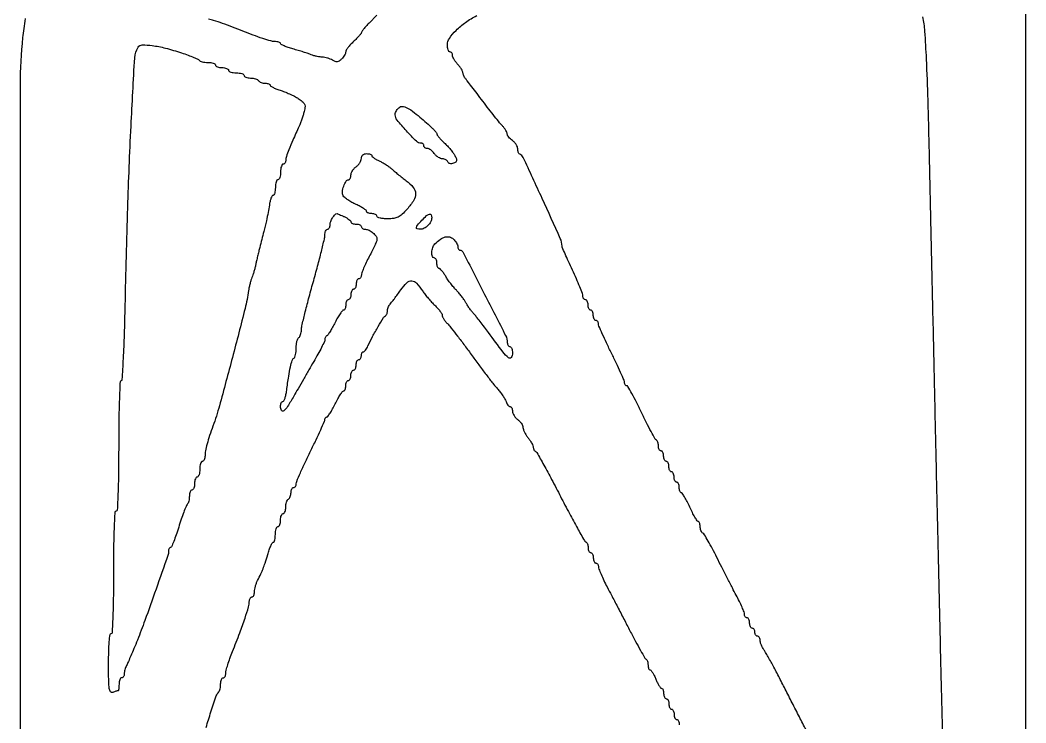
# Model space of a CAD drawing. Extents: x 57 to 443, y 375 to 2700.
# Drawn here: x 57.1 to 443, y 2063.7 to 2333.2 of the extents above; entities that cross this region are included whole.
import ezdxf

# ---------------------------------------------------------------- set-up
doc = ezdxf.new("R2010")
doc.units = 0

msp = doc.modelspace()

# ---------------------------------------------------------------- linework, layer by layer
for points in [[(58.962374, 2333.765625, 0.003987), (58.438486, 2329.965314, 0.005291), (58.026143, 2326.5, 0.026974), (57.051506, 2308.440691, 0.000008), (57.077585, 1547.715496, 0.000005), (57.123212, 784.070736, 0.04049)], [(403.321046, 2334.5, -0.035573), (404.114917, 2328.942405, -0.006033), (404.743696, 2318.243464, -0.004677), (405.328318, 2302.570416, -0.001373), (405.934631, 2278.5, -0.000023), (406.458092, 2255.125535, -0.000011), (407.135154, 2224.8, -0.000011), (407.844528, 2192.965819, -0.000015), (408.477381, 2164.5, 0.000172), (409.105348, 2136.647074, 0.000138), (409.799174, 2106.696875, 0.00014), (410.455571, 2079.026302, 0.000358), (410.950565, 2059, -0.000331), (412.290341, 2004.91311, -0.002647)], [(193.873148, 2335.163889), (190.936574, 2332.091046, 0.009194), (189.811542, 2330.869614, 0.013135), (188.862619, 2329.742283, 0.009033), (188.121216, 2328.777764, 0.160682), (188, 2328.410311, -0.17181), (187.872846, 2328.051193, -0.010221), (187.11875, 2327.157777, -0.014419), (186.149332, 2326.117831, -0.010073), (185, 2325, 0.01921), (183.851368, 2323.841267, 0.023956), (182.88125, 2322.677039, 0.023277), (182.175993, 2321.646727, 0.139318), (182, 2321.027362, -0.097069), (181.890227, 2320.467246, -0.034306), (181.528794, 2319.729689, -0.03251), (181.009764, 2318.953211, -0.032804), (180.395896, 2318.253039, -0.043195), (179.495049, 2317.49571, -0.123222), (178.736276, 2317.203573, -0.125361), (177.937445, 2317.305662, -0.045461), (176.909465, 2317.824467, 0.03899), (176.045185, 2318.274757, 0.026491), (175.002407, 2318.654687, 0.026754), (173.949961, 2318.915511, 0.047395), (173.060622, 2319, -0.035637), (172.143128, 2319.065476, -0.0178), (170.997011, 2319.271763, -0.017575), (169.820209, 2319.570776, -0.024733), (168.797053, 2319.925152, 0.014818), (167.597852, 2320.36731, 0.004661), (165.779447, 2320.958407, 0.004652), (163.737029, 2321.580509, 0.005139), (161.75, 2322.143467, -0.014355), (159.929637, 2322.695641, -0.022157), (158.395312, 2323.286384, -0.018097), (157.222353, 2323.850128, -0.278531), (157, 2324.218315, 0.254272), (156.836705, 2324.518658, 0.063015), (156.314205, 2324.77038, 0.049052), (155.559726, 2324.943114, 0.031771), (154.665377, 2325, -0.071408), (153.251858, 2325.202907, -0.008035), (150.147906, 2326.167212, -0.009616), (146.475467, 2327.451921, -0.00767), (142.565158, 2328.973488, 0.005914), (138.577073, 2330.541464, 0.006467), (134.66952, 2331.967119, 0.006089), (131.298158, 2333.10207, 0.031787), (129.399781, 2333.584779, -0.02374)], [(358.94505, 2060.435578, -0.000733), (356.434297, 2065.311541, -0.000731), (353.654088, 2070.749855, -0.000816), (350.990541, 2076, 0.002895), (348.437612, 2080.980668, 0.003538), (345.990189, 2085.607846, 0.002966), (343.882604, 2089.470111, 0.025005), (342.837289, 2091.15437, -0.025074), (342.13408, 2092.287766, -0.024289), (341.539704, 2093.497736, -0.025042), (341.12301, 2094.611645, -0.077125), (341, 2095.40437, 0.060788), (340.925543, 2096.01454, 0.079411), (340.70625, 2096.531284, 0.097358), (340.3814, 2096.877247, 0.15696), (340, 2097, -0.148195), (339.618646, 2097.115568, -0.098894), (339.29375, 2097.440625, -0.082425), (339.074694, 2097.926543, -0.064853), (339, 2098.5, 0.064853), (338.925306, 2099.073457, 0.082425), (338.70625, 2099.559375, 0.098894), (338.381354, 2099.884432, 0.148195), (338, 2100, -0.191087), (337.618118, 2100.151477, -0.088204), (337.29375, 2100.5875, -0.068025), (337.073693, 2101.234582, -0.048028), (337, 2102, 0.048028), (336.926307, 2102.765418, 0.068025), (336.70625, 2103.4125, 0.088204), (336.381882, 2103.848523, 0.191087), (336, 2104, -0.138627), (335.618662, 2104.107799, -0.100089), (335.29375, 2104.410796, -0.085718), (335.074975, 2104.863978, -0.069797), (335, 2105.398454, 0.092625), (334.842657, 2106.240525, 0.009708), (334.078741, 2108.105004, 0.011763), (333.064814, 2110.305376, 0.00917), (331.863798, 2112.648454, -0.003202), (330.360403, 2115.497164, -0.001371), (328.386288, 2119.322158, -0.001356), (326.30453, 2123.410272, -0.001787), (324.429495, 2127.15038, 0.006363), (322.705376, 2130.512293, 0.009035), (321.080913, 2133.453185, 0.005691), (319.653144, 2135.867183, 0.118482), (319.065697, 2136.459397, -0.106246), (318.657155, 2136.851817, -0.051239), (318.313049, 2137.494723, -0.04755), (318.078993, 2138.267702, -0.049789), (318, 2139.059017, 0.036791), (317.945211, 2139.802612, 0.055311), (317.779688, 2140.430881, 0.07236), (317.537389, 2140.861441, 0.231246), (317.25, 2141.003557, -0.252497), (316.855014, 2141.219031, -0.010688), (315.985937, 2142.619605, -0.016166), (315.012383, 2144.394667, -0.010555), (314, 2146.5, 0.010555), (312.987617, 2148.605333, 0.016166), (312.014063, 2150.380395, 0.010688), (311.144986, 2151.780969, 0.252497), (310.75, 2151.996443, -0.235946), (310.46246, 2152.141838, -0.070374), (310.220312, 2152.586455, -0.053938), (310.054743, 2153.233754, -0.035676), (310, 2154, 0.048028), (309.926307, 2154.765418, 0.068025), (309.70625, 2155.4125, 0.088204), (309.381882, 2155.848523, 0.191087), (309, 2156, -0.191087), (308.618118, 2156.151477, -0.088204), (308.29375, 2156.5875, -0.068025), (308.073693, 2157.234582, -0.048028), (308, 2158, 0.048028), (307.926307, 2158.765418, 0.068025), (307.70625, 2159.4125, 0.088204), (307.381882, 2159.848523, 0.191087), (307, 2160, -0.191087), (306.618118, 2160.151477, -0.088204), (306.29375, 2160.5875, -0.068025), (306.073693, 2161.234582, -0.048028), (306, 2162, 0.048028), (305.926307, 2162.765418, 0.068025), (305.70625, 2163.4125, 0.088204), (305.381882, 2163.848523, 0.191087), (305, 2164, -0.191087), (304.618118, 2164.151477, -0.088204), (304.29375, 2164.5875, -0.068025), (304.073693, 2165.234582, -0.048028), (304, 2166, 0.048028), (303.926307, 2166.765418, 0.068025), (303.70625, 2167.4125, 0.088204), (303.381882, 2167.848523, 0.191087), (303, 2168, -0.184457), (302.61825, 2168.145793, -0.090315), (302.29375, 2168.563021, -0.070178), (302.073823, 2169.183242, -0.050201), (302, 2169.916667, 0.039274), (301.940364, 2170.674715, 0.046991), (301.762593, 2171.368229, 0.053613), (301.502305, 2171.90437, 0.156386), (301.191807, 2172.166667, -0.169942), (300.738232, 2172.57083, -0.003165), (299.185744, 2175.413021, -0.007377), (297.428626, 2178.797552, -0.00482), (295.497567, 2182.75, 0.005994), (293.566457, 2186.679131, 0.009526), (291.810103, 2189.989062, 0.003946), (290.253186, 2192.741406, 0.268194), (289.805759, 2193, -0.151796), (289.496784, 2193.096015, -0.096248), (289.230496, 2193.367188, -0.079667), (289.04706, 2193.772058, -0.062465), (288.978907, 2194.25, 0.097044), (288.799038, 2195.092427, 0.003638), (287.501456, 2198.068839, 0.006457), (285.888033, 2201.574756, 0.004485), (283.978907, 2205.494983, -0.004661), (282.071311, 2209.415579, -0.006714), (280.462554, 2212.922601, -0.003798), (279.172043, 2215.899449, -0.100705), (279, 2216.744983, 0.07818), (278.924576, 2217.224411, 0.090421), (278.70625, 2217.631339, 0.100781), (278.381378, 2217.903382, 0.1247), (278, 2218, -0.191087), (277.618118, 2218.151477, -0.088204), (277.29375, 2218.5875, -0.068025), (277.073693, 2219.234582, -0.048028), (277, 2220, 0.048028), (276.926307, 2220.765418, 0.068025), (276.70625, 2221.4125, 0.088204), (276.381882, 2221.848523, 0.191087), (276, 2222, -0.191087), (275.618118, 2222.151477, -0.088204), (275.29375, 2222.5875, -0.068025), (275.073693, 2223.234582, -0.048028), (275, 2224, 0.048028), (274.926307, 2224.765418, 0.068025), (274.70625, 2225.4125, 0.088204), (274.381882, 2225.848523, 0.191087), (274, 2226, -0.138842), (273.618662, 2226.107973, -0.100068), (273.29375, 2226.411457, -0.085644), (273.074969, 2226.865365, -0.06968), (273, 2227.400706, 0.090141), (272.834867, 2228.309234, 0.005416), (271.825, 2230.909639, 0.007976), (270.532228, 2233.991316, 0.005798), (269, 2237.379061, -0.002214), (267.466892, 2240.705049, -0.003424), (266.175, 2243.592955, -0.0011), (265.080323, 2246.100631, -0.102708), (265, 2246.487532, 0.106246), (264.351344, 2249.505683, 0.001857), (257.383709, 2264.814848, 0.001203), (250.140962, 2280.473626, 0.181736), (248.754383, 2281.833333, -0.146735), (248.464725, 2282.081024, -0.054059), (248.2216, 2282.566923, -0.047729), (248.055745, 2283.189041, -0.041312), (248, 2283.862574, 0.094722), (247.855857, 2284.616617, 0.047473), (247.4125, 2285.483755, 0.044795), (246.765149, 2286.32297, 0.049967), (246, 2287, -0.032893), (245.234606, 2287.632073, -0.036577), (244.5875, 2288.338459, -0.039468), (244.135096, 2289.014704, -0.128378), (244, 2289.532198, 0.108552), (243.878832, 2290.083731, 0.027839), (243.448022, 2290.894969, 0.027016), (242.840153, 2291.787578, 0.024541), (242.120926, 2292.639826, -0.016801), (241.06873, 2293.848187, -0.00281), (239.142058, 2296.244396, -0.003076), (236.909402, 2299.089096, -0.002724), (234.618798, 2302.078388, 0.000654), (232.392347, 2305.009006, 0.000862), (230.354391, 2307.674691, 0.00062), (228.639212, 2309.904441, 0.008395), (227.997872, 2310.707794, -0.038359), (227.615928, 2311.249839, -0.031635), (227.293125, 2311.879229, -0.032739), (227.070624, 2312.497983, -0.07005), (227, 2312.999607, 0.11258), (226.873353, 2313.554955, 0.026476), (226.4125, 2314.395803, 0.025958), (225.765556, 2315.328947, 0.022981), (225, 2316.230375, -0.027562), (224.234554, 2317.148584, -0.028874), (223.5875, 2318.131751, -0.030131), (223.132703, 2319.04033, -0.101307), (223, 2319.688561, 0.07466), (222.92476, 2320.189641, 0.088576), (222.70625, 2320.614765, 0.100668), (222.381353, 2320.898958, 0.130232), (222, 2321, -0.243666), (221.61632, 2321.198781, -0.067704), (221.29375, 2321.819045, -0.052062), (221.072895, 2322.720254, -0.034088), (221, 2323.788238, -0.154845), (221.770744, 2326.217326, -0.043983), (224.361834, 2329.278579, -0.040457), (228.01622, 2332.354174, -0.036264), (232.25, 2334.928076, 0.022298)], [(128.424094, 2061.936932, -0.007363), (130.266341, 2067.944215, -0.00546), (132.306048, 2074.033722, -0.113298), (133.322489, 2075.655822, 0.111372), (133.584078, 2076.069773, 0.03011), (133.800981, 2076.819731, 0.028921), (133.950126, 2077.723729, 0.026427), (134, 2078.666667, -0.040942), (134.073276, 2079.560048, -0.060377), (134.29375, 2080.314583, -0.079389), (134.617456, 2080.827094, -0.215499), (135, 2081, 0.175694), (135.381604, 2081.138362, 0.092881), (135.70625, 2081.531801, 0.07307), (135.925992, 2082.117766, 0.053275), (136, 2082.810386, -0.065714), (136.139872, 2083.870039, -0.009373), (136.749574, 2085.980608, -0.010525), (137.57473, 2088.462139, -0.008803), (138.551742, 2091.060386, 0.004137), (141.354509, 2098.308004, 0.009002), (143.358461, 2103.924375, 0.00912), (144.704149, 2108.17679, 0.072186), (145, 2110.215341, -0.054076), (145.074056, 2110.898084, -0.073795), (145.29375, 2111.475756, -0.093474), (145.618427, 2111.863467, -0.173522), (146, 2112, 0.192146), (146.381905, 2112.15239, 0.087854), (146.70625, 2112.591486, 0.067684), (146.926327, 2113.242941, 0.047692), (147, 2114.013569, -0.043999), (147.082143, 2114.94523, -0.022434), (147.339612, 2116.092603, -0.022103), (147.713331, 2117.260077, -0.030789), (148.156128, 2118.263569, 0.008006), (149.438073, 2120.843832, 0.018327), (150.300494, 2122.836555, 0.016524), (151.065422, 2125.007591, 0.005427), (152.050159, 2128.25, -0.014205), (152.638095, 2130.070335, -0.021852), (153.258974, 2131.604688, -0.017706), (153.846049, 2132.778929, -0.274545), (154.218315, 2133, 0.290404), (154.520566, 2133.191718, 0.046379), (154.77038, 2133.88125, 0.039139), (154.94338, 2134.850344, 0.02461), (155, 2136, -0.031626), (155.072766, 2137.149251, -0.048861), (155.29375, 2138.11875, -0.06271), (155.615738, 2138.790443, -0.254951), (156, 2139, 0.226478), (156.382936, 2139.182831, 0.074992), (156.70625, 2139.734375, 0.057076), (156.926884, 2140.542644, 0.038131), (157, 2141.5, -0.038131), (157.073116, 2142.457356, -0.057076), (157.29375, 2143.265625, -0.074992), (157.617064, 2143.817169, -0.226478), (158, 2144, 0.222681), (158.382793, 2144.179376, 0.076538), (158.70625, 2144.717039, 0.058208), (158.92683, 2145.50628, 0.039081), (159, 2146.440983, -0.037634), (159.073842, 2147.42066, -0.041396), (159.29375, 2148.346475, -0.045439), (159.615492, 2149.093337, -0.130646), (160, 2149.5, 0.111412), (160.383556, 2149.876024, 0.050262), (160.70625, 2150.50665, 0.046318), (160.925923, 2151.270704, 0.046881), (161, 2152.059017, -0.049547), (161.073784, 2152.801778, -0.069539), (161.29375, 2153.429836, -0.089706), (161.618213, 2153.852535, -0.186414), (162, 2154, 0.136412), (162.38134, 2154.106011, 0.100287), (162.70625, 2154.404, 0.086476), (162.924956, 2154.849723, 0.071029), (163, 2155.37532, -0.100031), (163.187829, 2156.304783, -0.003666), (164.615625, 2159.624968, -0.006561), (166.392733, 2163.535081, -0.004546), (168.5, 2167.910908, 0.003196), (170.607713, 2172.257602, 0.004811), (172.384375, 2176.076143, 0.00204), (173.855864, 2179.355512, 0.104807), (174, 2180.035588, -0.075956), (174.056478, 2180.40522, -0.087724), (174.220313, 2180.721271, -0.098452), (174.463929, 2180.935492, -0.126742), (174.75, 2181.015549, 0.237847), (175.147388, 2181.226362, 0.011796), (175.998428, 2182.490713, 0.016919), (176.95481, 2184.104364, 0.011216), (177.946775, 2186.015549, -0.012136), (178.942593, 2187.925549, -0.018235), (179.910758, 2189.535818, -0.013391), (180.774101, 2190.785446, -0.239275), (181.196775, 2191, 0.225839), (181.504339, 2191.146386, 0.075254), (181.764053, 2191.5875, 0.057266), (181.941264, 2192.234123, 0.038289), (182, 2193, -0.048028), (182.073693, 2193.765418, -0.068025), (182.29375, 2194.4125, -0.088204), (182.618118, 2194.848523, -0.191087), (183, 2195, 0.191087), (183.381882, 2195.151477, 0.088204), (183.70625, 2195.5875, 0.068025), (183.926307, 2196.234582, 0.048028), (184, 2197, -0.048028), (184.073693, 2197.765418, -0.068025), (184.29375, 2198.4125, -0.088204), (184.618118, 2198.848523, -0.191087), (185, 2199, 0.191087), (185.381882, 2199.151477, 0.088204), (185.70625, 2199.5875, 0.068025), (185.926307, 2200.234582, 0.048028), (186, 2201, -0.048028), (186.073693, 2201.765418, -0.068025), (186.29375, 2202.4125, -0.088204), (186.618118, 2202.848523, -0.191087), (187, 2203, 0.148195), (187.381354, 2203.115568, 0.098894), (187.70625, 2203.440625, 0.082425), (187.925306, 2203.926543, 0.064853), (188, 2204.5, -0.047993), (188.055283, 2205.074628, -0.06754), (188.220313, 2205.561667, -0.087188), (188.463544, 2205.891432, -0.189974), (188.75, 2206.007802, 0.188153), (189.105454, 2206.150749, 0.036021), (189.585652, 2206.671958, 0.033895), (190.087849, 2207.398679, 0.025518), (190.541582, 2208.257802, -0.01267), (192.325883, 2211.857252, -0.009921), (194.436559, 2215.671773, -0.004668), (196.518885, 2219.18878, -0.153352), (197.25, 2219.833333, 0.132063), (197.537529, 2220.066242, 0.057821), (197.779687, 2220.497294, 0.051577), (197.944407, 2221.042762, 0.047588), (198, 2221.62554, -0.057921), (198.075155, 2222.272137, -0.034838), (198.304475, 2223.010658, -0.034505), (198.639585, 2223.723027, -0.050178), (199.03651, 2224.292206, 0.014168), (199.615143, 2225.006447, 0.002462), (200.662759, 2226.391305, 0.002673), (201.875688, 2228.029389, 0.002392), (203.117154, 2229.742024, -0.042819), (205.481643, 2232.503895, -0.210726), (207.355385, 2233.213032, -0.19938), (209.212231, 2232.322542, -0.038142), (211.535253, 2229.290607, 0.021084), (212.433715, 2228.031277, 0.011089), (213.648853, 2226.540948, 0.011012), (214.963256, 2225.066964, 0.016636), (216.176869, 2223.84879, -0.019844), (217.257742, 2222.749853, -0.024479), (218.170705, 2221.640251, -0.024026), (218.832263, 2220.655376, -0.136704), (219, 2220.053336, 0.117854), (219.140851, 2219.46407, 0.026179), (219.660937, 2218.559074, 0.025807), (220.388715, 2217.55151, 0.02239), (221.25, 2216.573299, -0.024478), (222.51395, 2215.12562, -0.003634), (224.895313, 2212.066946, -0.004086), (227.654998, 2208.407153, -0.003507), (230.5, 2204.51257, 0.003536), (233.377883, 2200.573454, 0.00383), (236.236514, 2196.779318, 0.00361), (238.735087, 2193.563754, 0.018515), (240.198772, 2191.8429, -0.018989), (241.277298, 2190.572439, -0.017545), (242.286499, 2189.19064, -0.017852), (243.097582, 2187.897003, -0.054301), (243.51616, 2186.949084, 0.040744), (243.821688, 2186.203211, 0.050543), (244.227012, 2185.572543, 0.05907), (244.665552, 2185.138216, 0.167174), (245.067388, 2185, -0.183739), (245.4234, 2184.864602, -0.090535), (245.726045, 2184.477348, -0.070413), (245.931138, 2183.901587, -0.050444), (246, 2183.220759, 0.091287), (246.144747, 2182.434551, 0.047927), (246.5875, 2181.540724, 0.045499), (247.234851, 2180.683198, 0.052224), (248, 2180, -0.044836), (248.766833, 2179.335353, -0.042372), (249.419032, 2178.532713, -0.045308), (249.871284, 2177.718681, -0.100844), (250.022236, 2177.029241, 0.083942), (250.161498, 2176.272666, 0.026701), (250.612376, 2175.214839, 0.025806), (251.249918, 2174.069437, 0.02608), (252, 2173, -0.020073), (252.750181, 2171.957281, -0.022218), (253.387624, 2170.891667, -0.022286), (253.846644, 2169.941658, -0.096921), (253.977764, 2169.333333, 0.065231), (254.048619, 2168.862395, 0.060128), (254.239124, 2168.411458, 0.064087), (254.514716, 2168.0473, 0.104293), (254.836275, 2167.833333, -0.171849), (255.32768, 2167.402629, -0.001267), (258.000567, 2162.604167, -0.004566), (261.015165, 2157.040563, -0.002888), (264.433989, 2150.5, 0.003175), (267.85754, 2143.95953, 0.005007), (270.886801, 2138.395833, 0.001478), (273.570675, 2133.615184, 0.177429), (274.097714, 2133.166667, -0.150909), (274.443811, 2132.90168, -0.059174), (274.734953, 2132.368229, -0.051487), (274.933272, 2131.674641, -0.043933), (275, 2130.916667, 0.050201), (275.073823, 2130.183242, 0.070178), (275.29375, 2129.563021, 0.090315), (275.61825, 2129.145793, 0.184457), (276, 2129, -0.191087), (276.381882, 2128.848523, -0.088204), (276.70625, 2128.4125, -0.068025), (276.926307, 2127.765418, -0.048028), (277, 2127, 0.048028), (277.073693, 2126.234582, 0.068025), (277.29375, 2125.5875, 0.088204), (277.618118, 2125.151477, 0.191087), (278, 2125, -0.140389), (278.381338, 2124.890776, -0.09991), (278.70625, 2124.583772, -0.085113), (278.925078, 2124.124628, -0.068843), (279, 2123.583053, 0.09278), (279.161854, 2122.718319, 0.008855), (279.977251, 2120.722, 0.011054), (281.052737, 2118.361931, 0.0085), (282.326811, 2115.833053, -0.000783), (283.976352, 2112.680941, -0.000297), (286.269432, 2108.275959, -0.000294), (288.756713, 2103.4841, -0.00036), (291.076811, 2099, 0.004057), (293.20956, 2094.951632, 0.006239), (295.127251, 2091.486458, 0.002442), (296.816791, 2088.554864, 0.157498), (297.25, 2088.166667, -0.15923), (297.538485, 2087.906393, -0.049842), (297.779688, 2087.368229, -0.044078), (297.944732, 2086.674758, -0.036404), (298, 2085.916667, 0.040527), (298.05958, 2085.182799, 0.059899), (298.238923, 2084.563021, 0.078773), (298.502168, 2084.141781, 0.217073), (298.813354, 2084, -0.231074), (299.206081, 2083.808264, -0.026011), (299.791189, 2082.971875, -0.027303), (300.414732, 2081.840808, -0.018834), (301, 2080.5, 0.018834), (301.585268, 2079.159192, 0.027303), (302.208811, 2078.028125, 0.026011), (302.793919, 2077.191736, 0.231074), (303.186646, 2077, -0.223848), (303.498028, 2076.853242, -0.076066), (303.761077, 2076.4125, -0.057859), (303.940501, 2075.765855, -0.038787), (304, 2075, 0.048028), (304.073693, 2074.234582, 0.068025), (304.29375, 2073.5875, 0.088204), (304.618118, 2073.151477, 0.191087), (305, 2073, -0.191087), (305.381882, 2072.848523, -0.088204), (305.70625, 2072.4125, -0.068025), (305.926307, 2071.765418, -0.048028), (306, 2071, 0.048028), (306.073693, 2070.234582, 0.068025), (306.29375, 2069.5875, 0.088204), (306.618118, 2069.151477, 0.191087), (307, 2069, -0.191087), (307.381882, 2068.848523, -0.088204), (307.70625, 2068.4125, -0.068025), (307.926307, 2067.765418, -0.048028), (308, 2067, 0.048028), (308.073693, 2066.234582, 0.068025), (308.29375, 2065.5875, 0.088204), (308.618118, 2065.151477, 0.191087), (309, 2065, -0.191087), (309.381882, 2064.848523, -0.088204), (309.70625, 2064.4125, -0.068025), (309.926307, 2063.765418, -0.048028), (310, 2063, 0.035676)]]:
    msp.add_lwpolyline(points, format="xyb")
msp.add_lwpolyline([(443, 1537.5), (443, 2700)])
for points in [[(119, 2320.651538, -0.0083), (121.514797, 2319.774064, -0.012248), (123.688542, 2318.913872, -0.007539), (125.460257, 2318.13035, -0.182504), (125.833333, 2317.75194, 0.199768), (126.140657, 2317.460321, 0.034382), (126.925521, 2317.220882, 0.032794), (127.942025, 2317.05496, 0.024064), (129.083333, 2317, -0.032551), (130.200605, 2316.927186, -0.050076), (131.143229, 2316.70625, -0.064635), (131.794591, 2316.38403, -0.250638), (132, 2316, 0.226478), (132.182831, 2315.617064, 0.074992), (132.734375, 2315.29375, 0.057076), (133.542644, 2315.073116, 0.038131), (134.5, 2315, -0.038131), (135.457356, 2314.926884, -0.057076), (136.265625, 2314.70625, -0.074992), (136.817169, 2314.382936, -0.226478), (137, 2314, 0.254951), (137.209557, 2313.615738, 0.06271), (137.88125, 2313.29375, 0.048861), (138.850749, 2313.072766, 0.031626), (140, 2313, -0.031626), (141.149251, 2312.927234, -0.048861), (142.11875, 2312.70625, -0.06271), (142.790443, 2312.384262, -0.254951), (143, 2312, 0.222681), (143.179376, 2311.617207, 0.076538), (143.717039, 2311.29375, 0.058208), (144.50628, 2311.07317, 0.039081), (145.440983, 2311, -0.037634), (146.42066, 2310.926158, -0.041396), (147.346475, 2310.70625, -0.045439), (148.093337, 2310.384508, -0.130646), (148.5, 2310, 0.111412), (148.876024, 2309.616444, 0.050262), (149.50665, 2309.29375, 0.046318), (150.270704, 2309.074077, 0.046881), (151.059017, 2309, -0.037127), (151.802345, 2308.944728, -0.05586), (152.429836, 2308.777772, -0.073289), (152.858834, 2308.533301, -0.230589), (153, 2308.243479, 0.264047), (153.204956, 2307.882433, 0.020043), (154.228621, 2307.325735, 0.023443), (155.579809, 2306.736643, 0.015436), (157.18254, 2306.181593, -0.019955), (158.984527, 2305.539245, -0.014366), (160.942296, 2304.685873, -0.014547), (162.760348, 2303.764925, -0.03021), (164.108355, 2302.922845, -0.0292), (165.614932, 2301.711595, -0.124568), (166.249592, 2300.758346, -0.124795), (166.353831, 2299.618906, -0.029353), (165.940862, 2297.73473, -0.008571), (165.525171, 2296.349796, -0.006729), (165.028737, 2294.862702, -0.00681), (164.529524, 2293.492006, -0.016587), (164.114707, 2292.5, 0.003338), (161.708937, 2287.149605, 0.01019), (160.174971, 2283.475448, 0.012354), (159.223835, 2280.873166, 0.081608), (159, 2279.510898, -0.064363), (158.925334, 2278.933258, -0.082076), (158.70625, 2278.443826, -0.098738), (158.381358, 2278.116393, -0.149207), (158, 2278, 0.254951), (157.615738, 2277.790443, 0.06271), (157.29375, 2277.11875, 0.048861), (157.072766, 2276.149251, 0.031626), (157, 2275, -0.031626), (156.927234, 2273.850749, -0.048861), (156.70625, 2272.88125, -0.06271), (156.384262, 2272.209557, -0.254951), (156, 2272, 0.254951), (155.615738, 2271.790443, 0.06271), (155.29375, 2271.11875, 0.048861), (155.072766, 2270.149251, 0.031626), (155, 2269, -0.02824), (154.935027, 2267.850545, -0.044275), (154.737104, 2266.88125, -0.055182), (154.449834, 2266.202111, -0.271484), (154.105035, 2266, 0.272607), (153.726236, 2265.776893, 0.036163), (153.319158, 2264.898438, 0.033726), (152.952035, 2263.686872, 0.022019), (152.686466, 2262.25, -0.012763), (152.223886, 2259.459139, -0.00834), (151.554954, 2256.265287, -0.005825), (150.555156, 2252.085569, -0.00195), (148.999042, 2246, 0.003477), (148.605585, 2244.441471, 0.002303), (148.174539, 2242.646875, 0.002318), (147.771864, 2240.899439, 0.004506), (147.469433, 2239.5, -0.011912), (147.169445, 2238.205063, -0.008923), (146.779893, 2236.79375, -0.009032), (146.365198, 2235.477552, -0.020339), (145.992817, 2234.5, 0.02688), (145.634844, 2233.522026, 0.012127), (145.266599, 2232.20625, 0.011967), (144.94403, 2230.794953, 0.016), (144.723378, 2229.5, -0.028204), (143.380451, 2222.63457, -0.002029), (138.516394, 2203.868948, -0.002334), (133.537508, 2185.328002, -0.022105), (131.01949, 2177.5, 0.009461), (129.753714, 2173.881423, 0.014233), (128.800705, 2170.677443, 0.015983), (128.181304, 2168.0163, 0.04922), (128, 2166.179002, -0.043943), (127.926549, 2165.344865, -0.063734), (127.70625, 2164.640082, -0.083503), (127.382214, 2164.163246, -0.204612), (127, 2164, 0.254951), (126.615738, 2163.790443, 0.06271), (126.29375, 2163.11875, 0.048861), (126.072766, 2162.149251, 0.031626), (126, 2161, -0.031626), (125.927234, 2159.850749, -0.048861), (125.70625, 2158.88125, -0.06271), (125.384262, 2158.209557, -0.254951), (125, 2158, 0.226478), (124.617064, 2157.817169, 0.074992), (124.29375, 2157.265625, 0.057076), (124.073116, 2156.457356, 0.038131), (124, 2155.5, -0.038131), (123.926884, 2154.542644, -0.057076), (123.70625, 2153.734375, -0.074992), (123.382936, 2153.182831, -0.226478), (123, 2153, 0.213207), (122.61753, 2152.829143, 0.080277), (122.29375, 2152.324375, 0.061077), (122.073312, 2151.580586, 0.041555), (122, 2150.7, -0.032639), (121.937904, 2149.74976, -0.030787), (121.752544, 2148.796562, -0.032246), (121.481638, 2147.973811, -0.085931), (121.157597, 2147.45, 0.086457), (120.721919, 2146.744081, 0.005693), (119.855419, 2144.503971, 0.008112), (118.891193, 2141.790875, 0.005965), (117.907597, 2138.755006, -0.008251), (116.930577, 2135.785786, -0.013127), (115.986919, 2133.283634, -0.006974), (115.125953, 2131.252039, -0.29551), (114.75, 2131.005006, 0.185245), (114.463639, 2130.892944, 0.089191), (114.220313, 2130.575201, 0.069372), (114.055354, 2130.104535, 0.049686), (114, 2129.54887, -0.083804), (113.727763, 2127.936039, -0.000603), (109.195789, 2114.944508, -0.002496), (104.931593, 2102.95997, -0.009357), (102.07631, 2095.5, -0.002038), (100.717511, 2092.178648, -0.003558), (99.560646, 2089.438804, -0.004179), (98.60148, 2087.261815, -0.011807), (97.883329, 2085.763569, 0.029643), (97.545035, 2084.988017, 0.021669), (97.259478, 2084.092603, 0.022025), (97.062574, 2083.217578, 0.044353), (97, 2082.513569, -0.064244), (96.925341, 2081.934903, -0.081991), (96.70625, 2081.444611, -0.098698), (96.381359, 2081.116595, -0.149454), (96, 2081, 0.226478), (95.617064, 2080.817169, 0.074992), (95.29375, 2080.265625, 0.057076), (95.073116, 2079.457356, 0.038131), (95, 2078.5, -0.015728), (94.969846, 2077.54162, -0.025716), (94.87715, 2076.734375, -0.023489), (94.745772, 2076.126105, -0.340043), (94.581787, 2076, 0.065182), (94.333672, 2075.967516, 0.008575), (93.821775, 2075.821697, 0.009838), (93.218074, 2075.625425, 0.008099), (92.581787, 2075.393011, -0.343942), (91.760668, 2075.643534, -0.11787), (91.270996, 2076.878553, -0.032245), (91.046175, 2079.742044, -0.003471), (91, 2086.393011, -0.006735), (91.064555, 2091.184956, -0.014751), (91.271539, 2094.848253, -0.009934), (91.565603, 2097.617034, -0.377864), (92, 2098, 0.398323), (92.46311, 2098.438509, 0.003007), (92.739362, 2104.125, 0.007612), (92.93926, 2111.444352, 0.00302), (93, 2121.5, -0.00302), (93.06074, 2131.555648, -0.007612), (93.260638, 2138.875, -0.003007), (93.53689, 2144.561491, -0.398323), (94, 2145, 0.39943), (94.465039, 2145.442024, 0.002689), (94.74, 2151.5, 0.007172), (94.939484, 2159.280147, 0.002823), (95, 2170, -0.003223), (95.062966, 2179.768089, -0.005761), (95.258987, 2187.795837, -0.001386), (95.524051, 2194.640537, -0.402116), (95.898742, 2195, 0.398054), (96.274258, 2195.355237, 0.000975), (96.70591, 2203.410209, 0.004904), (97.093429, 2212.680386, 0.0029), (97.383183, 2223.75, -0.002724), (98.352107, 2261.271604, -0.004681), (99.622424, 2292.52127, -0.001742), (101.027865, 2318.778421, -0.129876), (102.338817, 2322.797976, -0.250767), (103.912029, 2323.669358, -0.035651), (107.726898, 2323.452246, -0.031256), (112.82083, 2322.469339, -0.016504)], [(214.25, 2292.690901, -0.013919), (215.303301, 2291.709202, -0.018997), (216.192187, 2290.764079, -0.016074), (216.861543, 2289.944108, -0.164579), (217, 2289.534861, 0.161305), (217.138089, 2289.11796, 0.014366), (217.832395, 2288.238781, 0.017575), (218.748291, 2287.220099, 0.012798), (219.833685, 2286.15121, -0.018194), (221.007257, 2284.970274, -0.014405), (222.190247, 2283.613497, -0.014643), (223.21564, 2282.289528, -0.034819), (223.876809, 2281.235163, -0.024305), (224.471276, 2279.978581, -0.143514), (224.549075, 2279.262365, -0.203371), (224.217335, 2278.753971, -0.056302), (223.353094, 2278.305253, -0.061985), (222.645692, 2278.130192, -0.089318), (222.003516, 2278.168367, -0.110312), (221.511607, 2278.410415, -0.143992), (221.226637, 2278.82009, 0.11466), (220.94996, 2279.271286, 0.069686), (220.450693, 2279.653401, 0.063984), (219.815165, 2279.911904, 0.06472), (219.137426, 2280, -0.094722), (218.383383, 2280.144143, -0.047473), (217.516245, 2280.5875, -0.044795), (216.67703, 2281.234851, -0.049967), (216, 2282, 0.038332), (215.353917, 2282.765268, 0.039803), (214.606151, 2283.4125, 0.043072), (213.871239, 2283.860855, 0.115942), (213.279241, 2284, -0.07663), (212.790518, 2284.075344, -0.089631), (212.375777, 2284.29375, -0.10076), (212.098521, 2284.618634, -0.127083), (212, 2285, 0.101724), (211.921552, 2285.3816, 0.098538), (211.69852, 2285.70625, 0.09729), (211.365406, 2285.923755, 0.096416), (210.973684, 2286, -0.195265), (209.122623, 2286.751549, -0.014873), (205.293609, 2290.702712, -0.015729), (201.723575, 2294.868821, -0.170896), (201, 2296.923994, -0.076509), (201.12735, 2297.751379, -0.055967), (201.50458, 2298.602363, -0.056016), (202.060632, 2299.34766, -0.077074), (202.717718, 2299.861903, -0.191471), (204.233322, 2300.062891, -0.077603), (206.185287, 2299.234359, -0.035464), (209.085595, 2297.132084, -0.006072)], [(192, 2281.244111, 0.211854), (192.16238, 2280.878075, 0.029351), (192.826072, 2280.34461, 0.029431), (193.735051, 2279.775341, 0.02099), (194.812159, 2279.24344, -0.022491), (196.030305, 2278.63734, -0.015078), (197.367487, 2277.841558, -0.015201), (198.61847, 2276.990525, -0.028777), (199.562159, 2276.21907, 0.011267), (200.560702, 2275.342715, 0.003956), (202.032322, 2274.128447, 0.003925), (203.672203, 2272.818236, 0.004587), (205.25, 2271.601052, -0.057167), (207.93034, 2269.042675, -0.167675), (208.822253, 2266.68887, -0.149404), (208.116305, 2264.104616, -0.04254), (205.575054, 2260.75, -0.022488), (203.607077, 2258.753903, -0.070777), (202.065074, 2257.684852, -0.080828), (200.403207, 2257.164247, -0.035584), (198.098257, 2257, -0.023025), (196.527617, 2257.072366, -0.036828), (195.203863, 2257.29375, -0.042354), (194.254411, 2257.612595, -0.298999), (194, 2258, 0.191087), (193.848523, 2258.381882, 0.088204), (193.4125, 2258.70625, 0.068025), (192.765418, 2258.926307, 0.048028), (192, 2259, -0.040497), (191.234224, 2259.062126, -0.059865), (190.5875, 2259.249137, -0.078729), (190.147927, 2259.523633, -0.217184), (190, 2259.848126, 0.229774), (189.79359, 2260.273569, 0.020919), (188.811129, 2260.98322, 0.023754), (187.503336, 2261.760443, 0.016273), (185.952781, 2262.521293, -0.021032), (184.341365, 2263.331119, -0.022712), (182.845741, 2264.254615, -0.022979), (181.643956, 2265.157884, -0.092793), (181.058954, 2265.859139, -0.155338), (180.750029, 2267.367679, -0.055936), (181.229401, 2269.531926, -0.056935), (182.130091, 2271.427965, -0.258959), (183.160515, 2272, 0.20022), (183.48128, 2272.133811, 0.085083), (183.753401, 2272.522652, 0.065113), (183.938276, 2273.098189, 0.045223), (184, 2273.779241, -0.091287), (184.144747, 2274.565449, -0.047927), (184.5875, 2275.459276, -0.045499), (185.234851, 2276.316802, -0.052224), (186, 2277, 0.052224), (186.765149, 2277.683198, 0.045499), (187.4125, 2278.540724, 0.047927), (187.855253, 2279.434551, 0.091287), (188, 2280.220759, -0.092492), (188.138119, 2280.961026, -0.119268), (188.531019, 2281.527595, -0.110654), (189.165611, 2281.879765, -0.071679), (190, 2282, -0.035971), (190.765981, 2281.944823, -0.054436), (191.4125, 2281.777958, -0.071241), (191.855554, 2281.533846, -0.235453)], [(181.452947, 2257.839485, -0.025457), (182.428258, 2257.333672, -0.034096), (183.251803, 2256.773273, -0.036304), (183.841252, 2256.236952, -0.192314), (184, 2255.839485, 0.218815), (184.147651, 2255.518251, 0.078085), (184.5875, 2255.246599, 0.059372), (185.234204, 2255.061472, 0.040072), (186, 2255, -0.048028), (186.765418, 2254.926307, -0.068025), (187.4125, 2254.70625, -0.088204), (187.848523, 2254.381882, -0.191087), (188, 2254, 0.154765), (188.120948, 2253.618614, 0.09778), (188.461607, 2253.29375, 0.080164), (188.97055, 2253.074515, 0.061768), (189.571429, 2253, -0.120058), (190.94197, 2252.666098, -0.058747), (192.439765, 2251.651696, -0.05952), (193.620709, 2250.35636, -0.15634), (194, 2249.172974, -0.099795), (193.874585, 2248.55087, -0.006159), (193.11875, 2246.812711, -0.008942), (192.14917, 2244.755247, -0.006497), (191, 2242.5, 0.009303), (189.851173, 2240.213795, 0.011835), (188.88125, 2238.061396, 0.009892), (188.152582, 2236.236626, 0.090279), (188, 2235.398454, -0.069797), (187.925025, 2234.863978, -0.085718), (187.70625, 2234.410796, -0.100089), (187.381338, 2234.107799, -0.138627), (187, 2234, 0.191087), (186.618118, 2233.848523, 0.088204), (186.29375, 2233.4125, 0.068025), (186.073693, 2232.765418, 0.048028), (186, 2232, -0.048028), (185.926307, 2231.234582, -0.068025), (185.70625, 2230.5875, -0.088204), (185.381882, 2230.151477, -0.191087), (185, 2230, 0.191087), (184.618118, 2229.848523, 0.088204), (184.29375, 2229.4125, 0.068025), (184.073693, 2228.765418, 0.048028), (184, 2228, -0.048028), (183.926307, 2227.234582, -0.068025), (183.70625, 2226.5875, -0.088204), (183.381882, 2226.151477, -0.191087), (183, 2226, 0.191087), (182.618118, 2225.848523, 0.088204), (182.29375, 2225.4125, 0.068025), (182.073693, 2224.765418, 0.048028), (182, 2224, -0.040234), (181.938278, 2223.234212, -0.05956), (181.752433, 2222.5875, -0.078332), (181.479695, 2222.147757, -0.218191), (181.157218, 2222, 0.231477), (180.715584, 2221.783969, 0.015217), (179.854882, 2220.604688, 0.019563), (178.890735, 2219.07002, 0.013188), (177.907218, 2217.25, -0.009041), (176.930482, 2215.406132, -0.012641), (175.986808, 2213.797396, -0.009021), (175.149744, 2212.502395, -0.141101), (174.75, 2212.166667, 0.109816), (174.461677, 2211.953348, 0.060716), (174.215416, 2211.588542, 0.056127), (174.045505, 2211.137627, 0.058551), (173.983331, 2210.666667, -0.108298), (173.807524, 2209.915958, -0.00589), (172.728017, 2207.723772, -0.008944), (171.356258, 2205.134823, -0.006395), (169.733331, 2202.286599, 0.001043), (167.863322, 2199.084903, 0.000701), (165.739236, 2195.418884, 0.000706), (163.692849, 2191.863946, 0.001397), (162.081091, 2189.036599, -0.011496), (159.691372, 2185.034634, -0.084741), (158.212349, 2183.383205, -0.460388), (157.384503, 2183.543773, -0.129796), (157, 2185, -0.043025), (157.066006, 2185.765658, -0.062725), (157.264171, 2186.4125, -0.082306), (157.555496, 2186.850621, -0.207855), (157.899306, 2187, 0.287063), (158.280993, 2187.238816, 0.03077), (158.69729, 2188.248437, 0.03042), (159.075399, 2189.621331, 0.019557), (159.35299, 2191.25, -0.005571), (160.116709, 2196.636238, -0.017059), (160.799061, 2200.260219, -0.01961), (161.450369, 2202.714098, -0.1816), (162.110488, 2203.568285, 0.16782), (162.455173, 2203.99047, 0.032422), (162.738706, 2204.949998, 0.031238), (162.934805, 2206.16485, 0.0244), (163, 2207.5, -0.02738), (163.073436, 2208.840047, -0.033884), (163.29375, 2210.070061, -0.036095), (163.61344, 2211.044084, -0.158284), (164, 2211.5, 0.12526), (164.384206, 2211.897813, 0.046957), (164.70625, 2212.609513, 0.042813), (164.926085, 2213.486867, 0.040006), (165, 2214.409189, -0.057464), (165.177045, 2215.944579, -0.003109), (166.319239, 2220.697892, -0.004817), (167.770674, 2226.342688, -0.003494), (169.491025, 2232.600172, 0.003384), (171.212051, 2238.854711, 0.004679), (172.665447, 2244.490363, 0.002985), (173.812439, 2249.237673, 0.056838), (173.991025, 2250.75, -0.042499), (174.067836, 2251.611385, -0.061996), (174.291114, 2252.339063, -0.081257), (174.616946, 2252.832389, -0.209207), (175, 2253, 0.17482), (175.381591, 2253.137625, 0.093122), (175.70625, 2253.52875, 0.073362), (175.925973, 2254.111367, 0.053595), (176, 2254.8, -0.096167), (176.2369, 2256.020316, -0.045), (176.973678, 2257.458527, -0.043431), (177.888475, 2258.661441, -0.211526), (178.652947, 2259, -0.096051), (178.829335, 2258.9658, -0.002472), (179.579788, 2258.659099, -0.005161), (180.458611, 2258.284177, -0.003491)], [(215, 2257.428571, -0.121914), (214.628584, 2255.927936, -0.075176), (213.543604, 2254.456396, -0.075176), (212.072064, 2253.371416, -0.121914), (210.571429, 2253, -0.073498), (209.423682, 2253.169631, -0.385047), (209.121791, 2253.670724, -0.128775), (209.56155, 2254.583403, -0.01184), (211.25, 2256.474571, -0.01897), (213.025296, 2258.232046, -0.123954), (214.120169, 2258.824173, -0.358144), (214.751718, 2258.527848, -0.111525)], [(225, 2246.345012, 0.060028), (225.061975, 2245.830655, 0.078815), (225.244655, 2245.395097, 0.097008), (225.515201, 2245.10343, 0.158697), (225.832867, 2245, -0.28059), (226.94215, 2244.324293, -0.00077), (235.313808, 2228.046926, -0.001467), (243.360506, 2212.227771, -0.117441), (244, 2209.542717, 0.062973), (244.074585, 2208.952861, 0.081066), (244.29375, 2208.453173, 0.098252), (244.618629, 2208.118794, 0.152141), (245, 2208, -0.226478), (245.382936, 2207.817169, -0.074992), (245.70625, 2207.265625, -0.057076), (245.926884, 2206.457356, -0.038131), (246, 2205.5, -0.144434), (245.504768, 2203.821373, -0.454427), (244.485604, 2203.673621, -0.053623), (242.295641, 2206.002971, -0.00352), (236.76948, 2213.41926, 0.004104), (235.201798, 2215.518017, 0.003923), (233.576419, 2217.62268, 0.003889), (232.112563, 2219.458176, 0.014014), (231.138088, 2220.59412, -0.018261), (230.319472, 2221.564943, -0.011399), (229.429397, 2222.757343, -0.011436), (228.604728, 2223.974314, -0.020326), (227.990578, 2225.017604, 0.026987), (227.349297, 2226.07454, 0.013601), (226.43468, 2227.338178, 0.013466), (225.416069, 2228.596132, 0.019457), (224.4445, 2229.646409, -0.020992), (223.434612, 2230.744854, -0.011724), (222.295255, 2232.159592, -0.011681), (221.208366, 2233.646583, -0.018567), (220.356922, 2234.972925, 0.017893), (219.614829, 2236.132361, 0.024823), (218.863635, 2237.110797, 0.023031), (218.187905, 2237.835481, 0.196026), (217.784392, 2238, -0.229603), (217.483924, 2238.145656, -0.0737), (217.230415, 2238.5875, -0.056151), (217.057318, 2239.234081, -0.037366), (217, 2240, 0.048028), (216.926307, 2240.765418, 0.068025), (216.70625, 2241.4125, 0.088204), (216.381882, 2241.848523, 0.191087), (216, 2242, -0.327386), (215.238315, 2242.558602, -0.088133), (215.032861, 2244.137104, -0.071174), (215.390848, 2246.013799, -0.114869), (216.25, 2247.386201, -0.038519), (218.338261, 2249.165673, -0.091566), (220.171852, 2250.042612, -0.128742), (221.793871, 2250.054628, -0.122329), (223.249373, 2249.274321, -0.037894), (223.919256, 2248.568781, -0.03628), (224.485753, 2247.760314, -0.038495), (224.877773, 2246.972481, -0.09649)]]:
    msp.add_lwpolyline(points, format="xyb", close=True)

doc.saveas('drawing.dxf')
